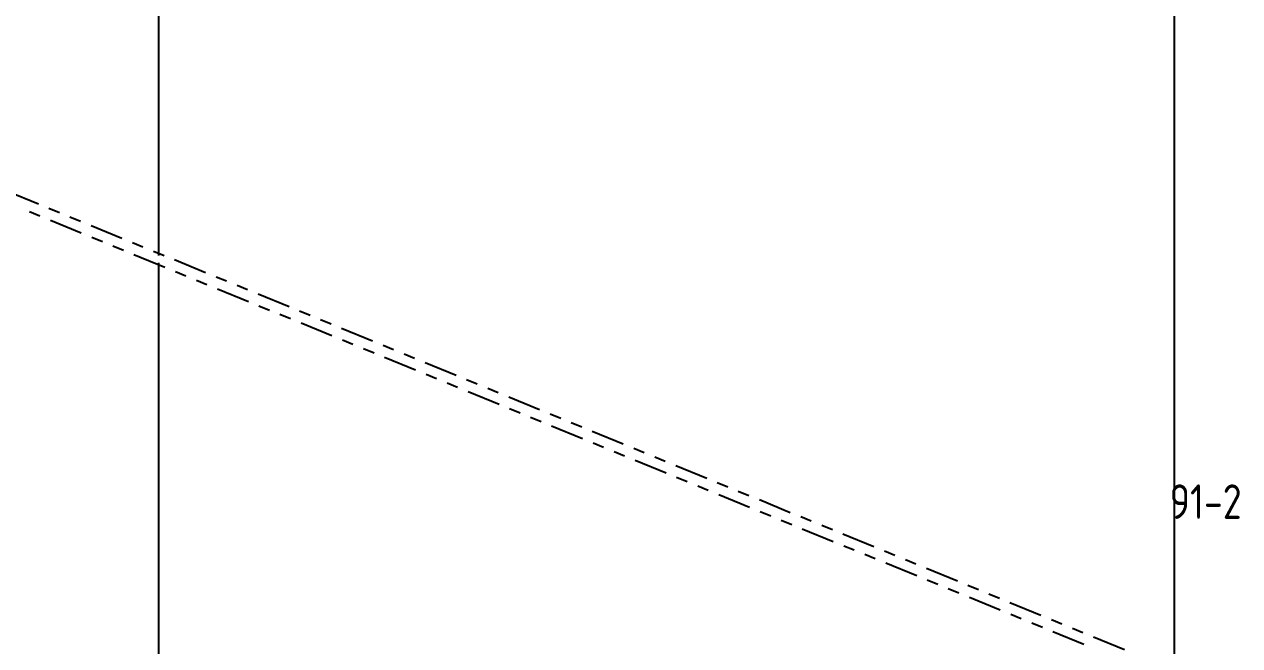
# Model space of a CAD drawing. Header units: metres. Extents: x 20 to 415, y 5 to 292.
# Drawn here: x 182.2 to 237.8, y 180.5 to 208.9 of the extents above; entities that cross this region are included whole.
import ezdxf

# ---------------------------------------------------------------- set-up
doc = ezdxf.new("R2010")
doc.units = ezdxf.units.M
for name, color, linetype in [('ИЗОЛЯЦИЯ', 3, 'Continuous'), ('ОБОЗНАЧЕНИЯ', 7, 'Continuous'), ('ОБОРУДОВАНИЕ', 8, 'Continuous')]:
    doc.layers.add(name, color=color, linetype=linetype)
doc.styles.add('GOST', font='isocpeur.ttf')

msp = doc.modelspace()

# ---------------------------------------------------------------- linework, layer by layer
at = {"layer": 'ИЗОЛЯЦИЯ'}
for points in [[(182.876, 200.662), (181.461, 201.243)], [(182.462, 200.325), (182.943, 200.128)], [(183.839, 200.267), (183.358, 200.464)], [(183.425, 199.93), (184.84, 199.349)], [(184.802, 199.871), (184.321, 200.069)], [(186.699, 199.093), (185.284, 199.674)], [(185.322, 199.151), (185.803, 198.954)], [(186.284, 198.756), (186.766, 198.559)], [(187.662, 198.698), (187.181, 198.895)], [(187.247, 198.361), (188.663, 197.78)], [(188.625, 198.302), (188.143, 198.5)], [(190.522, 197.524), (189.106, 198.105)], [(189.145, 197.582), (189.626, 197.385)], [(190.107, 197.187), (190.589, 196.99)], [(191.485, 197.129), (191.004, 197.326)], [(192.448, 196.734), (191.966, 196.931)], [(191.07, 196.792), (192.486, 196.211)], [(194.345, 195.955), (192.929, 196.536)], [(192.967, 196.013), (193.449, 195.816)], [(193.93, 195.618), (194.411, 195.421)], [(195.308, 195.56), (194.826, 195.758)], [(194.893, 195.223), (196.309, 194.642)], [(196.27, 195.165), (195.789, 195.363)], [(198.168, 194.386), (196.752, 194.967)], [(196.79, 194.445), (197.271, 194.247)], [(199.13, 193.991), (198.649, 194.189)], [(197.753, 194.05), (198.234, 193.852)], [(198.716, 193.654), (200.131, 193.073)], [(200.093, 193.596), (199.612, 193.794)], [(201.99, 192.817), (200.575, 193.398)], [(200.613, 192.876), (201.094, 192.678)], [(201.576, 192.481), (202.057, 192.283)], [(202.953, 192.422), (202.472, 192.62)], [(202.538, 192.086), (203.954, 191.505)], [(203.916, 192.027), (203.435, 192.225)], [(205.813, 191.248), (204.397, 191.83)], [(204.436, 191.307), (204.917, 191.109)], [(205.398, 190.912), (205.88, 190.714)], [(206.776, 190.853), (206.295, 191.051)], [(206.361, 190.517), (207.777, 189.936)], [(207.739, 190.458), (207.257, 190.656)], [(209.636, 189.68), (208.22, 190.261)], [(208.258, 189.738), (208.74, 189.54)], [(209.221, 189.343), (209.702, 189.145)], [(210.599, 189.284), (210.117, 189.482)], [(210.184, 188.948), (211.6, 188.367)], [(211.561, 188.889), (211.08, 189.087)], [(213.459, 188.111), (212.043, 188.692)], [(212.081, 188.169), (212.563, 187.972)], [(213.044, 187.774), (213.525, 187.576)], [(214.422, 187.716), (213.94, 187.913)], [(215.384, 187.32), (214.903, 187.518)], [(214.007, 187.379), (215.422, 186.798)], [(217.281, 186.542), (215.866, 187.123)], [(215.904, 186.6), (216.385, 186.403)], [(218.244, 186.147), (217.763, 186.344)], [(216.867, 186.205), (217.348, 186.007)], [(217.83, 185.81), (219.245, 185.229)], [(219.207, 185.752), (218.726, 185.949)], [(221.104, 184.973), (219.689, 185.554)], [(219.727, 185.031), (220.208, 184.834)], [(222.067, 184.578), (221.586, 184.775)], [(220.689, 184.636), (221.171, 184.439)], [(221.652, 184.241), (223.068, 183.66)], [(223.03, 184.183), (222.548, 184.38)], [(224.927, 183.404), (223.511, 183.985)], [(223.55, 183.463), (224.031, 183.265)], [(224.512, 183.068), (224.994, 182.87)], [(225.89, 183.009), (225.409, 183.207)], [(225.475, 182.672), (226.891, 182.091)], [(226.852, 182.614), (226.371, 182.811)], [(228.75, 181.835), (227.334, 182.416)], [(227.372, 181.894), (227.854, 181.696)], [(228.335, 181.499), (228.816, 181.301)], [(229.713, 181.44), (229.231, 181.638)], [(229.298, 181.103), (230.714, 180.522)], [(230.675, 181.045), (230.194, 181.242)], [(232.572, 180.266), (231.157, 180.847)]]:
    msp.add_lwpolyline(points, dxfattribs=at)
at = {"layer": 'ОБОРУДОВАНИЕ'}
for points in [[(188.371, 217.62), (188.371, 198.311)], [(234.87, 179.206), (234.87, 217.62)], [(188.371, 197.98), (188.371, 168.034)]]:
    msp.add_lwpolyline(points, dxfattribs=at)

# ---------------------------------------------------------------- texts
at = {"layer": 'ОБОЗНАЧЕНИЯ', "style": 'GOST', "width": 0.8}
msp.add_text('91-2', height=1.5823, dxfattribs=at).set_placement((234.644, 186.255))

doc.saveas('drawing.dxf')
